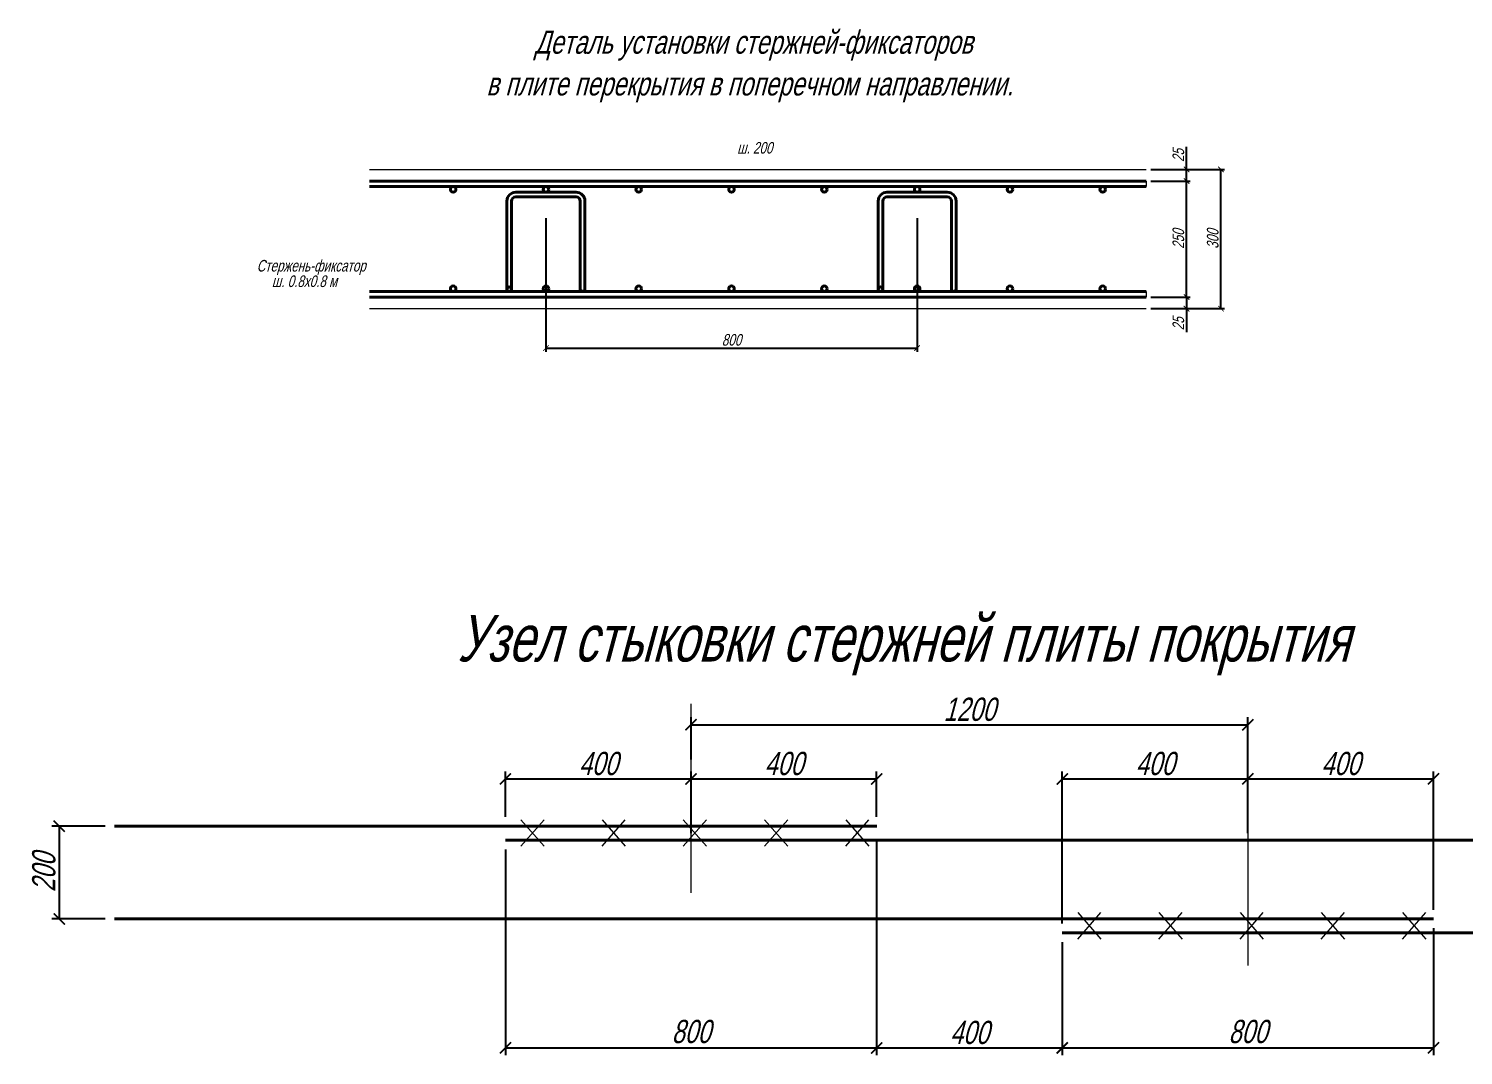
# Model space of a CAD drawing. Header units: millimetres. Extents: x 5929542 to 6152618, y 10240044 to 10382466.
# Drawn here: x 6138428 to 6141520, y 10276311 to 10278523 of the extents above; entities that cross this region are included whole.
import ezdxf
from ezdxf.enums import TextEntityAlignment as Align

# ---------------------------------------------------------------- set-up
doc = ezdxf.new("R2010")
doc.units = ezdxf.units.MM
doc.header["$PDMODE"] = 35
doc.linetypes.add('осевая', pattern=[50.8, 31.75, -6.35, 6.35, -6.35])
doc.layers.get('Defpoints').update_dxf_attribs({"color": 253})
for name, color, linetype, lineweight in [('арматура', 7, 'Continuous', 40), ('Оси', 6, 'осевая', 9), ('Построения', 7, 'Continuous', 13), ('Размеры', 172, 'Continuous', 13), ('Текст', 134, 'Continuous', 13)]:
    doc.layers.add(name, color=color, linetype=linetype, lineweight=lineweight)
doc.styles.add('1к1', font='mipgost.shx', dxfattribs={"width": 0.75, "oblique": 15})
doc.styles.add('GOST 2.304', font='mipgost.ttf', dxfattribs={"width": 0.75, "oblique": 15})
doc.dimstyles.new('1k10', dxfattribs={"dimscale": 10, "dimtxt": 2.5, "dimasz": 1.2, "dimexe": 0.8, "dimexo": 1, "dimgap": 0.5, "dimtad": 1, "dimdec": 0, "dimtxsty": '1к1', "dimblk": 'ARCHTICK', "dimcen": 2.5, "dimadec": 0, "dimazin": 0, "dimtfac": 1, "dimtdec": 0, "dimtmove": 0, "dimatfit": 3, "dimfxl": 1.25, "dimarcsym": 0})
doc.dimstyles.new('1k100', dxfattribs={"dimscale": 100, "dimtxt": 2.5, "dimasz": 1.2, "dimexe": 0.8, "dimexo": 1, "dimgap": 0.4, "dimtad": 1, "dimdec": 0, "dimtxsty": 'GOST 2.304', "dimblk": 'ARCHTICK', "dimcen": 2.5, "dimadec": 0, "dimazin": 0, "dimtfac": 1, "dimtdec": 0, "dimtmove": 0, "dimatfit": 3, "dimfxl": 1.25, "dimarcsym": 0})
doc.dimstyles.new('1k25', dxfattribs={"dimscale": 25, "dimtxt": 2.5, "dimasz": 1.2, "dimexe": 0.8, "dimexo": 1, "dimgap": 0.5, "dimtad": 1, "dimdec": 0, "dimtxsty": 'GOST 2.304', "dimblk": 'ARCHTICK', "dimcen": 2.5, "dimadec": 0, "dimazin": 0, "dimtfac": 1, "dimtdec": 0, "dimtmove": 0, "dimatfit": 3, "dimfxl": 1.25, "dimarcsym": 0})

# ---------------------------------------------------------------- blocks, each defined once
blk = doc.blocks.new('_ArchTick')
at = {"color": 0, "linetype": 'ByBlock', "const_width": 0.15}
blk.add_lwpolyline([(-0.5, -0.5), (0.5, 0.5)], dxfattribs=at)
blk = doc.blocks.new('*D509')
at = {"layer": 'Defpoints', "color": 0, "transparency": 16777216}
for p in [(6140836.1, 10277945), (6140836.1, 10277920), (6140923.2, 10277945)]:
    blk.add_point(p, dxfattribs=at)
at = {"layer": 'Размеры', "color": 0, "lineweight": -2, "transparency": 16777216}
for p, q in [((6140846.1, 10277945), (6140931.2, 10277945)), ((6140846.1, 10277920), (6140931.2, 10277920)), ((6140923.2, 10277945), (6140923.2, 10277920)), ((6140923.2, 10277920), (6140923.2, 10277869.1))]:
    blk.add_line(p, q, dxfattribs=at)
at = {"layer": 'Размеры', "color": 0, "lineweight": -2, "transparency": 16777216, "xscale": 12, "yscale": 12, "zscale": 12}
for p, rotation in [((6140923.2, 10277945), 90), ((6140923.2, 10277920), 270)]:
    blk.add_blockref('_ArchTick', p, dxfattribs=dict(at, rotation=rotation))
at = {"layer": 'Размеры', "color": 0, "transparency": 16777216, "insert": (6140905.7, 10277887.5), "char_height": 25, "attachment_point": 5, "rotation": 90, "style": 'GOST 2.304'}
blk.add_mtext('25', dxfattribs=at)
blk = doc.blocks.new('*D510')
at = {"layer": 'Defpoints', "color": 0, "transparency": 16777216}
for p in [(6140836.1, 10278195), (6140923.2, 10278195), (6140836.1, 10277945)]:
    blk.add_point(p, dxfattribs=at)
at = {"layer": 'Размеры', "color": 0, "lineweight": -2, "transparency": 16777216}
for p, q in [((6140846.1, 10278195), (6140931.2, 10278195)), ((6140923.2, 10277945), (6140923.2, 10278195)), ((6140846.1, 10277945), (6140931.2, 10277945))]:
    blk.add_line(p, q, dxfattribs=at)
at = {"layer": 'Размеры', "color": 0, "lineweight": -2, "transparency": 16777216, "xscale": 12, "yscale": 12, "zscale": 12}
for p, rotation in [((6140923.2, 10278195), 90), ((6140923.2, 10277945), 270)]:
    blk.add_blockref('_ArchTick', p, dxfattribs=dict(at, rotation=rotation))
at = {"layer": 'Размеры', "color": 0, "transparency": 16777216, "insert": (6140905.7, 10278070), "char_height": 25, "attachment_point": 5, "rotation": 90, "style": 'GOST 2.304'}
blk.add_mtext('250', dxfattribs=at)
blk = doc.blocks.new('*D511')
at = {"layer": 'Defpoints', "color": 0, "transparency": 16777216}
for p in [(6140836.1, 10278220), (6140836.1, 10278195), (6140923.2, 10278220)]:
    blk.add_point(p, dxfattribs=at)
at = {"layer": 'Размеры', "color": 0, "lineweight": -2, "transparency": 16777216}
for p, q in [((6140923.2, 10278220), (6140923.2, 10278268.7)), ((6140846.1, 10278220), (6140931.2, 10278220)), ((6140846.1, 10278195), (6140931.2, 10278195)), ((6140923.2, 10278195), (6140923.2, 10278220))]:
    blk.add_line(p, q, dxfattribs=at)
at = {"layer": 'Размеры', "color": 0, "lineweight": -2, "transparency": 16777216, "xscale": 12, "yscale": 12, "zscale": 12}
for p, rotation in [((6140923.2, 10278220), 90), ((6140923.2, 10278195), 270)]:
    blk.add_blockref('_ArchTick', p, dxfattribs=dict(at, rotation=rotation))
at = {"layer": 'Размеры', "color": 0, "transparency": 16777216, "insert": (6140905.7, 10278250.3), "char_height": 25, "attachment_point": 5, "rotation": 90, "style": 'GOST 2.304'}
blk.add_mtext('25', dxfattribs=at)
blk = doc.blocks.new('*D512')
at = {"layer": 'Defpoints', "color": 0, "transparency": 16777216}
for p in [(6140836.1, 10278220), (6140997.3, 10278220), (6140836.1, 10277920)]:
    blk.add_point(p, dxfattribs=at)
at = {"layer": 'Размеры', "color": 0, "lineweight": -2, "transparency": 16777216}
for p, q in [((6140846.1, 10278220), (6141005.3, 10278220)), ((6140997.3, 10277920), (6140997.3, 10278220)), ((6140846.1, 10277920), (6141005.3, 10277920))]:
    blk.add_line(p, q, dxfattribs=at)
at = {"layer": 'Размеры', "color": 0, "lineweight": -2, "transparency": 16777216, "xscale": 12, "yscale": 12, "zscale": 12}
for p, rotation in [((6140997.3, 10278220), 90), ((6140997.3, 10277920), 270)]:
    blk.add_blockref('_ArchTick', p, dxfattribs=dict(at, rotation=rotation))
at = {"layer": 'Размеры', "color": 0, "transparency": 16777216, "insert": (6140979.8, 10278070), "char_height": 25, "attachment_point": 5, "rotation": 90, "style": 'GOST 2.304'}
blk.add_mtext('300', dxfattribs=at)
blk = doc.blocks.new('*D513')
at = {"layer": 'Defpoints', "color": 0, "transparency": 16777216}
for p in [(6139542.6, 10278124.7), (6140342.6, 10278124.7), (6140342.6, 10277835.1)]:
    blk.add_point(p, dxfattribs=at)
at = {"layer": 'Размеры', "color": 0, "lineweight": -2, "transparency": 16777216}
for p, q in [((6139542.6, 10278114.7), (6139542.6, 10277827.1)), ((6140342.6, 10278114.7), (6140342.6, 10277827.1)), ((6139542.6, 10277835.1), (6140342.6, 10277835.1))]:
    blk.add_line(p, q, dxfattribs=at)
at = {"layer": 'Размеры', "color": 0, "lineweight": -2, "transparency": 16777216, "xscale": 12, "yscale": 12, "zscale": 12, "rotation": 180}
blk.add_blockref('_ArchTick', (6139542.6, 10277835.1), dxfattribs=at)
at = {"layer": 'Размеры', "color": 0, "lineweight": -2, "transparency": 16777216, "xscale": 12, "yscale": 12, "zscale": 12}
blk.add_blockref('_ArchTick', (6140342.6, 10277835.1), dxfattribs=at)
at = {"layer": 'Размеры', "color": 0, "transparency": 16777216, "insert": (6139942.6, 10277852.6), "char_height": 25, "attachment_point": 5, "style": 'GOST 2.304'}
blk.add_mtext('800', dxfattribs=at)
blk = doc.blocks.new('ддлр')
at = {"layer": 'арматура', "extrusion": (0, 1, 0)}
for p, q in [((468806.8, 113535.3), (468936.8, 113535.3)), ((468806.8, 113525.3), (468936.8, 113525.3))]:
    blk.add_line(p, q, dxfattribs=at)
at = {"layer": 'арматура', "extrusion": (1, 0, 0)}
for p, q in [((468787.8, 113326.3), (468787.8, 113516.3)), ((468797.8, 113326.3), (468797.8, 113516.3)), ((468945.8, 113516.3), (468945.8, 113326.3)), ((468955.8, 113516.3), (468955.8, 113326.3))]:
    blk.add_line(p, q, dxfattribs=at)
at = {"layer": 'арматура'}
blk.add_circle((468792.8, 113326.3), 5, dxfattribs=at)
at = {"layer": 'арматура', "extrusion": (0, 0, -1)}
for centre, radius, start, end in [((-468806.8, 113516.3), 19, 360, 90), ((-468936.8, 113516.3), 19, 90, 180), ((-468806.8, 113516.3), 9, 360, 90), ((-468936.8, 113516.3), 9, 90, 180), ((-468950.8, 113326.3), 5, 180, 0)]:
    blk.add_arc(centre, radius, start, end, dxfattribs=at)
blk = doc.blocks.new('*D705')
at = {"layer": 'Defpoints', "color": 0, "transparency": 16777216}
for p in [(6139455.4, 10276774.7), (6140255.4, 10276499.7), (6140255.4, 10276326.9)]:
    blk.add_point(p, dxfattribs=at)
at = {"layer": 'Размеры', "color": 0, "lineweight": -2, "transparency": 16777216}
for p, q in [((6139455.4, 10276754.7), (6139455.4, 10276310.9)), ((6140255.4, 10276479.7), (6140255.4, 10276310.9)), ((6139455.4, 10276326.9), (6140255.4, 10276326.9))]:
    blk.add_line(p, q, dxfattribs=at)
at = {"layer": 'Размеры', "color": 0, "lineweight": -2, "transparency": 16777216, "xscale": 24, "yscale": 24, "zscale": 24, "rotation": 180}
blk.add_blockref('_ArchTick', (6139455.4, 10276326.9), dxfattribs=at)
at = {"layer": 'Размеры', "color": 0, "lineweight": -2, "transparency": 16777216, "xscale": 24, "yscale": 24, "zscale": 24}
blk.add_blockref('_ArchTick', (6140255.4, 10276326.9), dxfattribs=at)
at = {"layer": 'Размеры', "color": 0, "transparency": 16777216, "insert": (6139855.4, 10276361.9), "char_height": 50, "attachment_point": 5, "style": 'GOST 2.304'}
blk.add_mtext('800', dxfattribs=at)
blk = doc.blocks.new('*D706')
at = {"layer": 'Defpoints', "color": 0, "transparency": 16777216}
for p in [(6141455.4, 10276604.7), (6140655.4, 10276574.7), (6141455.4, 10276326.9)]:
    blk.add_point(p, dxfattribs=at)
at = {"layer": 'Размеры', "color": 0, "lineweight": -2, "transparency": 16777216}
for p, q in [((6141455.4, 10276584.7), (6141455.4, 10276310.9)), ((6140655.4, 10276554.7), (6140655.4, 10276310.9)), ((6140655.4, 10276326.9), (6141455.4, 10276326.9))]:
    blk.add_line(p, q, dxfattribs=at)
at = {"layer": 'Размеры', "color": 0, "lineweight": -2, "transparency": 16777216, "xscale": 24, "yscale": 24, "zscale": 24, "rotation": 180}
blk.add_blockref('_ArchTick', (6140655.4, 10276326.9), dxfattribs=at)
at = {"layer": 'Размеры', "color": 0, "lineweight": -2, "transparency": 16777216, "xscale": 24, "yscale": 24, "zscale": 24}
blk.add_blockref('_ArchTick', (6141455.4, 10276326.9), dxfattribs=at)
at = {"layer": 'Размеры', "color": 0, "transparency": 16777216, "insert": (6141055.4, 10276361.9), "char_height": 50, "attachment_point": 5, "style": 'GOST 2.304'}
blk.add_mtext('800', dxfattribs=at)
blk = doc.blocks.new('*D704')
at = {"layer": 'Defpoints', "color": 0, "ltscale": 20, "transparency": 16777216}
for p in [(6140255.4, 10276794.7), (6140655.4, 10276574.7), (6140655.4, 10276326.9)]:
    blk.add_point(p, dxfattribs=at)
at = {"layer": 'Размеры', "color": 0, "lineweight": -2, "ltscale": 20, "transparency": 16777216}
for p, q in [((6140255.4, 10276774.7), (6140255.4, 10276310.9)), ((6140655.4, 10276554.7), (6140655.4, 10276310.9)), ((6140255.4, 10276326.9), (6140655.4, 10276326.9))]:
    blk.add_line(p, q, dxfattribs=at)
at = {"layer": 'Размеры', "color": 0, "lineweight": -2, "ltscale": 20, "transparency": 16777216, "xscale": 24, "yscale": 24, "zscale": 24, "rotation": 180}
blk.add_blockref('_ArchTick', (6140255.4, 10276326.9), dxfattribs=at)
at = {"layer": 'Размеры', "color": 0, "lineweight": -2, "ltscale": 20, "transparency": 16777216, "xscale": 24, "yscale": 24, "zscale": 24}
blk.add_blockref('_ArchTick', (6140655.4, 10276326.9), dxfattribs=at)
at = {"layer": 'Размеры', "color": 0, "ltscale": 20, "transparency": 16777216, "insert": (6140455.4, 10276359.9), "char_height": 50, "attachment_point": 5, "style": 'GOST 2.304'}
blk.add_mtext('400', dxfattribs=at)
blk = doc.blocks.new('*D702')
at = {"layer": 'Defpoints', "color": 0, "ltscale": 20, "transparency": 16777216}
for p in [(6141055.4, 10277023.3), (6139855.4, 10276928.1), (6141055.4, 10276866.3)]:
    blk.add_point(p, dxfattribs=at)
at = {"layer": 'Размеры', "color": 0, "lineweight": -2, "ltscale": 20, "transparency": 16777216}
for p, q in [((6139855.4, 10276948.1), (6139855.4, 10277039.3)), ((6139855.4, 10277023.3), (6141055.4, 10277023.3)), ((6141055.4, 10276886.3), (6141055.4, 10277039.3))]:
    blk.add_line(p, q, dxfattribs=at)
at = {"layer": 'Размеры', "color": 0, "lineweight": -2, "ltscale": 20, "transparency": 16777216, "xscale": 24, "yscale": 24, "zscale": 24, "rotation": 180}
blk.add_blockref('_ArchTick', (6139855.4, 10277023.3), dxfattribs=at)
at = {"layer": 'Размеры', "color": 0, "lineweight": -2, "ltscale": 20, "transparency": 16777216, "xscale": 24, "yscale": 24, "zscale": 24}
blk.add_blockref('_ArchTick', (6141055.4, 10277023.3), dxfattribs=at)
at = {"layer": 'Размеры', "color": 0, "ltscale": 20, "transparency": 16777216, "insert": (6140455.4, 10277056.3), "char_height": 50, "attachment_point": 5, "style": 'GOST 2.304'}
blk.add_mtext('1200', dxfattribs=at)
blk = doc.blocks.new('*D703')
at = {"layer": 'Defpoints', "color": 0, "ltscale": 20, "transparency": 16777216}
for p in [(6138612.9, 10276804.7), (6138493.7, 10276604.7), (6138612.9, 10276604.7)]:
    blk.add_point(p, dxfattribs=at)
at = {"layer": 'Размеры', "color": 0, "lineweight": -2, "ltscale": 20, "transparency": 16777216}
for p, q in [((6138592.9, 10276804.7), (6138477.7, 10276804.7)), ((6138493.7, 10276804.7), (6138493.7, 10276604.7)), ((6138592.9, 10276604.7), (6138477.7, 10276604.7))]:
    blk.add_line(p, q, dxfattribs=at)
at = {"layer": 'Размеры', "color": 0, "lineweight": -2, "ltscale": 20, "transparency": 16777216, "xscale": 24, "yscale": 24, "zscale": 24}
for p, rotation in [((6138493.7, 10276804.7), 90), ((6138493.7, 10276604.7), 270)]:
    blk.add_blockref('_ArchTick', p, dxfattribs=dict(at, rotation=rotation))
at = {"layer": 'Размеры', "color": 0, "ltscale": 20, "transparency": 16777216, "insert": (6138460.7, 10276704.7), "char_height": 50, "attachment_point": 5, "rotation": 90, "style": 'GOST 2.304'}
blk.add_mtext('200', dxfattribs=at)
blk = doc.blocks.new('*D698')
at = {"layer": 'Defpoints', "color": 0, "ltscale": 20, "transparency": 16777216}
for p in [(6139855.4, 10276906.5), (6139455.4, 10276804.7), (6139855.4, 10276804.7)]:
    blk.add_point(p, dxfattribs=at)
at = {"layer": 'Размеры', "color": 0, "lineweight": -2, "ltscale": 20, "transparency": 16777216}
for p, q in [((6139455.4, 10276824.7), (6139455.4, 10276922.5)), ((6139455.4, 10276906.5), (6139855.4, 10276906.5)), ((6139855.4, 10276824.7), (6139855.4, 10276922.5))]:
    blk.add_line(p, q, dxfattribs=at)
at = {"layer": 'Размеры', "color": 0, "lineweight": -2, "ltscale": 20, "transparency": 16777216, "xscale": 24, "yscale": 24, "zscale": 24, "rotation": 180}
blk.add_blockref('_ArchTick', (6139455.4, 10276906.5), dxfattribs=at)
at = {"layer": 'Размеры', "color": 0, "lineweight": -2, "ltscale": 20, "transparency": 16777216, "xscale": 24, "yscale": 24, "zscale": 24}
blk.add_blockref('_ArchTick', (6139855.4, 10276906.5), dxfattribs=at)
at = {"layer": 'Размеры', "color": 0, "ltscale": 20, "transparency": 16777216, "insert": (6139655.4, 10276939.5), "char_height": 50, "attachment_point": 5, "style": 'GOST 2.304'}
blk.add_mtext('400', dxfattribs=at)
blk = doc.blocks.new('*D699')
at = {"layer": 'Defpoints', "color": 0, "ltscale": 20, "transparency": 16777216}
for p in [(6140255.4, 10276906.5), (6140255.4, 10276804.7), (6139855.4, 10276769.8)]:
    blk.add_point(p, dxfattribs=at)
at = {"layer": 'Размеры', "color": 0, "lineweight": -2, "ltscale": 20, "transparency": 16777216}
for p, q in [((6139855.4, 10276789.8), (6139855.4, 10276922.5)), ((6139855.4, 10276906.5), (6140255.4, 10276906.5)), ((6140255.4, 10276824.7), (6140255.4, 10276922.5))]:
    blk.add_line(p, q, dxfattribs=at)
at = {"layer": 'Размеры', "color": 0, "lineweight": -2, "ltscale": 20, "transparency": 16777216, "xscale": 24, "yscale": 24, "zscale": 24, "rotation": 180}
blk.add_blockref('_ArchTick', (6139855.4, 10276906.5), dxfattribs=at)
at = {"layer": 'Размеры', "color": 0, "lineweight": -2, "ltscale": 20, "transparency": 16777216, "xscale": 24, "yscale": 24, "zscale": 24}
blk.add_blockref('_ArchTick', (6140255.4, 10276906.5), dxfattribs=at)
at = {"layer": 'Размеры', "color": 0, "ltscale": 20, "transparency": 16777216, "insert": (6140055.4, 10276939.5), "char_height": 50, "attachment_point": 5, "style": 'GOST 2.304'}
blk.add_mtext('400', dxfattribs=at)
blk = doc.blocks.new('*D700')
at = {"layer": 'Defpoints', "color": 0, "ltscale": 20, "transparency": 16777216}
for p in [(6141055.4, 10276906.5), (6141055.4, 10276804.7), (6140655.4, 10276574.7)]:
    blk.add_point(p, dxfattribs=at)
at = {"layer": 'Размеры', "color": 0, "lineweight": -2, "ltscale": 20, "transparency": 16777216}
for p, q in [((6140655.4, 10276594.7), (6140655.4, 10276922.5)), ((6140655.4, 10276906.5), (6141055.4, 10276906.5)), ((6141055.4, 10276824.7), (6141055.4, 10276922.5))]:
    blk.add_line(p, q, dxfattribs=at)
at = {"layer": 'Размеры', "color": 0, "lineweight": -2, "ltscale": 20, "transparency": 16777216, "xscale": 24, "yscale": 24, "zscale": 24, "rotation": 180}
blk.add_blockref('_ArchTick', (6140655.4, 10276906.5), dxfattribs=at)
at = {"layer": 'Размеры', "color": 0, "lineweight": -2, "ltscale": 20, "transparency": 16777216, "xscale": 24, "yscale": 24, "zscale": 24}
blk.add_blockref('_ArchTick', (6141055.4, 10276906.5), dxfattribs=at)
at = {"layer": 'Размеры', "color": 0, "ltscale": 20, "transparency": 16777216, "insert": (6140855.4, 10276939.5), "char_height": 50, "attachment_point": 5, "style": 'GOST 2.304'}
blk.add_mtext('400', dxfattribs=at)
blk = doc.blocks.new('*D701')
at = {"layer": 'Defpoints', "color": 0, "ltscale": 20, "transparency": 16777216}
for p in [(6141455.4, 10276906.5), (6141055.4, 10276769.8), (6141455.4, 10276604.7)]:
    blk.add_point(p, dxfattribs=at)
at = {"layer": 'Размеры', "color": 0, "lineweight": -2, "ltscale": 20, "transparency": 16777216}
for p, q in [((6141055.4, 10276789.8), (6141055.4, 10276922.5)), ((6141055.4, 10276906.5), (6141455.4, 10276906.5)), ((6141455.4, 10276624.7), (6141455.4, 10276922.5))]:
    blk.add_line(p, q, dxfattribs=at)
at = {"layer": 'Размеры', "color": 0, "lineweight": -2, "ltscale": 20, "transparency": 16777216, "xscale": 24, "yscale": 24, "zscale": 24, "rotation": 180}
blk.add_blockref('_ArchTick', (6141055.4, 10276906.5), dxfattribs=at)
at = {"layer": 'Размеры', "color": 0, "lineweight": -2, "ltscale": 20, "transparency": 16777216, "xscale": 24, "yscale": 24, "zscale": 24}
blk.add_blockref('_ArchTick', (6141455.4, 10276906.5), dxfattribs=at)
at = {"layer": 'Размеры', "color": 0, "ltscale": 20, "transparency": 16777216, "insert": (6141255.4, 10276939.5), "char_height": 50, "attachment_point": 5, "style": 'GOST 2.304'}
blk.add_mtext('400', dxfattribs=at)

msp = doc.modelspace()

# ---------------------------------------------------------------- linework, layer by layer
at = {"layer": 'арматура', "ltscale": 20}
for p, q in [((6138612.85696, 10276804.6736), (6140255.43298, 10276804.6736)), ((6139455.43298, 10276774.6736), (6141927.38048, 10276774.6736)), ((6138612.85696, 10276604.6736), (6141455.43298, 10276604.6736)), ((6140655.43298, 10276574.6736), (6141927.38048, 10276574.6736))]:
    msp.add_line(p, q, dxfattribs=at)
at = {"layer": 'арматура'}
for points in [[(6139162.49317, 10278194.95299), (6140836.10994, 10278194.95299)], [(6140836.10994, 10278182.95299), (6139162.49317, 10278182.95299)], [(6140836.10994, 10277956.95299), (6139162.49317, 10277956.95299)], [(6139162.49317, 10277944.95299), (6140836.10994, 10277944.95299)]]:
    msp.add_lwpolyline(points, dxfattribs=at)
for centre in [(6139342.59975, 10278176.95299), (6139542.59975, 10278176.95299), (6139742.59975, 10278176.95299), (6139942.59975, 10278176.95299), (6140142.59975, 10278176.95299), (6140342.59975, 10278176.95299), (6140542.59975, 10278176.95299), (6140742.59975, 10278176.95299), (6139342.59975, 10277962.95299), (6139542.59975, 10277962.95299), (6139742.59975, 10277962.95299), (6139942.59975, 10277962.95299), (6140142.59975, 10277962.95299), (6140342.59975, 10277962.95299), (6140542.59975, 10277962.95299), (6140742.59975, 10277962.95299)]:
    msp.add_circle(centre, 6, dxfattribs=at)
at = {"layer": 'Оси', "ltscale": 100}
for p, q in [((6139855.43298, 10276661.35023), (6139855.43298, 10277068.47851)), ((6141055.43298, 10277006.63901), (6141055.43298, 10276504.67325))]:
    msp.add_line(p, q, dxfattribs=at)
at = {"layer": 'Построения', "ltscale": 100}
for p, q in [((6139488.70574, 10276818.66338), (6139538.66723, 10276761.48463)), ((6139488.70574, 10276761.48463), (6139538.66723, 10276818.66338)), ((6139663.70574, 10276818.66338), (6139713.66723, 10276761.48463)), ((6139663.70574, 10276761.48463), (6139713.66723, 10276818.66338)), ((6139838.70574, 10276818.66338), (6139888.66723, 10276761.48463)), ((6139838.70574, 10276761.48463), (6139888.66723, 10276818.66338)), ((6140013.70574, 10276818.66338), (6140063.66723, 10276761.48463)), ((6140013.70574, 10276761.48463), (6140063.66723, 10276818.66338)), ((6140188.70574, 10276818.66338), (6140238.66723, 10276761.48463)), ((6140188.70574, 10276761.48463), (6140238.66723, 10276818.66338)), ((6140688.70574, 10276618.66338), (6140738.66723, 10276561.48463)), ((6140688.70574, 10276561.48463), (6140738.66723, 10276618.66338)), ((6140863.70574, 10276618.66338), (6140913.66723, 10276561.48463)), ((6140863.70574, 10276561.48463), (6140913.66723, 10276618.66338)), ((6141038.70574, 10276618.66338), (6141088.66723, 10276561.48463)), ((6141038.70574, 10276561.48463), (6141088.66723, 10276618.66338)), ((6141213.70574, 10276618.66338), (6141263.66723, 10276561.48463)), ((6141213.70574, 10276561.48463), (6141263.66723, 10276618.66338)), ((6141388.70574, 10276618.66338), (6141438.66723, 10276561.48463)), ((6141388.70574, 10276561.48463), (6141438.66723, 10276618.66338))]:
    msp.add_line(p, q, dxfattribs=at)
at = {"layer": 'Построения'}
for points in [[(6139162.49317, 10278219.95299), (6140836.10994, 10278219.95299)], [(6140836.10994, 10277919.95299), (6139162.49317, 10277919.95299)]]:
    msp.add_lwpolyline(points, dxfattribs=at)
at = {"layer": 'Построения', "ltscale": 10}
for points in [[(6140836.10994, 10278194.95299), (6140836.10994, 10278182.95299)], [(6140836.10994, 10277956.95299), (6140836.10994, 10277944.95299)]]:
    msp.add_lwpolyline(points, dxfattribs=at)

# ---------------------------------------------------------------- block references
at = {"layer": 'Построения'}
for p in [(5670670.83396, 10164635.67649), (5671470.83396, 10164635.67649)]:
    msp.add_blockref('ддлр', p, dxfattribs=at)

# ---------------------------------------------------------------- texts
at = {"layer": 'Текст', "ltscale": 10, "style": 'GOST 2.304', "oblique": 15, "width": 0.75}
for s, p in [('Деталь установки стержней-фиксаторов', (6139990.26643, 10278469.39942)), ('в плите перекрытия в поперечном направлении.', (6139981.79585, 10278379.39942))]:
    msp.add_text(s, height=50, dxfattribs=at).set_placement(p, align=Align.CENTER)
at = {"layer": 'Текст', "ltscale": 20, "style": 'GOST 2.304', "oblique": 15, "width": 0.75}
msp.add_text('Узел стыковки стержней плиты покрытия', height=100, dxfattribs=at).set_placement((6140312.7644, 10277159.58568), align=Align.CENTER)
at = {"layer": 'Текст', "char_height": 25, "attachment_point": 1, "style": 'GOST 2.304'}
for s, insert, width in [('ш. 200', (6139954.72998, 10278279.13293), 85.8787894), ('Стержень-фиксатор', (6138919.36297, 10278024.98391), 156.832766), ('ш. 0.8х0.8 м', (6138951.90691, 10277991.65286), 156.832766)]:
    msp.add_mtext(s, dxfattribs=dict(at, insert=insert, width=width))

# ---------------------------------------------------------------- dimensions: what is measured, and where the dimension line sits
at = {"layer": 'Размеры'}
for base, p1, p2, override, picture, middle in [((6140923.21436, 10278219.95299), (6140836.10994, 10278194.95299), (6140836.10994, 10278219.95299), {"dimlfac": 1, "dimtxsty": 'GOST 2.304', "dimblk1": 'ArchTick', "dimblk2": 'ArchTick', "dimsah": 1, "dimtolj": 0}, '*D511', (6140905.71436, 10278250.3403)), ((6140997.28764, 10278219.95299), (6140836.10994, 10277919.95299), (6140836.10994, 10278219.95299), {"dimtxsty": 'GOST 2.304'}, '*D512', (6140979.78764, 10278069.95299)), ((6140923.21436, 10278194.95299), (6140836.10994, 10277944.95299), (6140836.10994, 10278194.95299), {"dimtxsty": 'GOST 2.304', "dimtmove": 1}, '*D510', (6140905.71436, 10278069.95299))]:
    dim = msp.add_linear_dim(base=base, p1=p1, p2=p2, angle=90, dimstyle='1k10', override=override, dxfattribs=at)
    dim.commit()
    dim.dimension.update_dxf_attribs({"geometry": picture, "text_midpoint": middle})
for base, p1, p2, dimstyle, override, picture, middle in [((6140342.59975, 10277835.13111), (6139542.59975, 10278124.71878), (6140342.59975, 10278124.71878), '1k10', {"dimtxsty": 'GOST 2.304'}, '*D513', (6139942.59975, 10277852.63111)), ((6140255.43298, 10276326.90417), (6139455.43298, 10276774.6736), (6140255.43298, 10276499.67478), '1k25', {"dimscale": 20, "dimblk1": 'ArchTick', "dimblk2": 'ArchTick', "dimsah": 1}, '*D705', (6139855.43298, 10276361.90417)), ((6141455.43298, 10276326.90417), (6140655.43298, 10276574.6736), (6141455.43298, 10276604.6736), '1k25', {"dimscale": 20, "dimlfac": 1, "dimtxsty": 'GOST 2.304', "dimblk1": 'ArchTick', "dimblk2": 'ArchTick', "dimsah": 1, "dimtmove": 0, "dimtolj": 0}, '*D706', (6141055.43298, 10276361.90417))]:
    dim = msp.add_linear_dim(base=base, p1=p1, p2=p2, dimstyle=dimstyle, override=override, dxfattribs=at)
    dim.commit()
    dim.dimension.update_dxf_attribs({"geometry": picture, "text_midpoint": middle})
dim = msp.add_linear_dim(base=(6140923.21436, 10277944.95299), p1=(6140836.10994, 10277919.95299), p2=(6140836.10994, 10277944.95299), angle=90, dimstyle='1k10', override={"dimlfac": 1, "dimtxsty": 'GOST 2.304', "dimblk1": 'ArchTick', "dimblk2": 'ArchTick', "dimsah": 1, "dimtolj": 0}, dxfattribs=at)
dim.commit()
dim.dimension.update_dxf_attribs({"geometry": '*D509', "text_midpoint": (6140923.21436, 10277887.46077), "dimtype": 160})
at = {"layer": 'Размеры', "ltscale": 20}
for base, p1, p2, picture, middle in [((6141055.43298, 10277023.33008), (6139855.43298, 10276928.10064), (6141055.43298, 10276866.26115), '*D702', (6140455.43298, 10277056.33008)), ((6139855.43298, 10276906.4608), (6139455.43298, 10276804.6736), (6139855.43298, 10276804.6736), '*D698', (6139655.43298, 10276939.4608)), ((6140255.43298, 10276906.4608), (6139855.43298, 10276769.82806), (6140255.43298, 10276804.6736), '*D699', (6140055.43298, 10276939.4608)), ((6141055.43298, 10276906.4608), (6140655.43298, 10276574.6736), (6141055.43298, 10276804.6736), '*D700', (6140855.43298, 10276939.4608)), ((6141455.43298, 10276906.4608), (6141055.43298, 10276769.82806), (6141455.43298, 10276604.6736), '*D701', (6141255.43298, 10276939.4608)), ((6140655.43298, 10276326.90417), (6140255.43298, 10276794.6736), (6140655.43298, 10276574.6736), '*D704', (6140455.43298, 10276359.90417))]:
    dim = msp.add_linear_dim(base=base, p1=p1, p2=p2, dimstyle='1k100', override={"dimscale": 20}, dxfattribs=at)
    dim.commit()
    dim.dimension.update_dxf_attribs({"geometry": picture, "text_midpoint": middle})
dim = msp.add_linear_dim(base=(6138493.71814, 10276604.6736), p1=(6138612.85696, 10276804.6736), p2=(6138612.85696, 10276604.6736), angle=90, dimstyle='1k100', override={"dimscale": 20}, dxfattribs=at)
dim.commit()
dim.dimension.update_dxf_attribs({"geometry": '*D703', "text_midpoint": (6138460.71814, 10276704.6736)})

doc.saveas('drawing.dxf')
